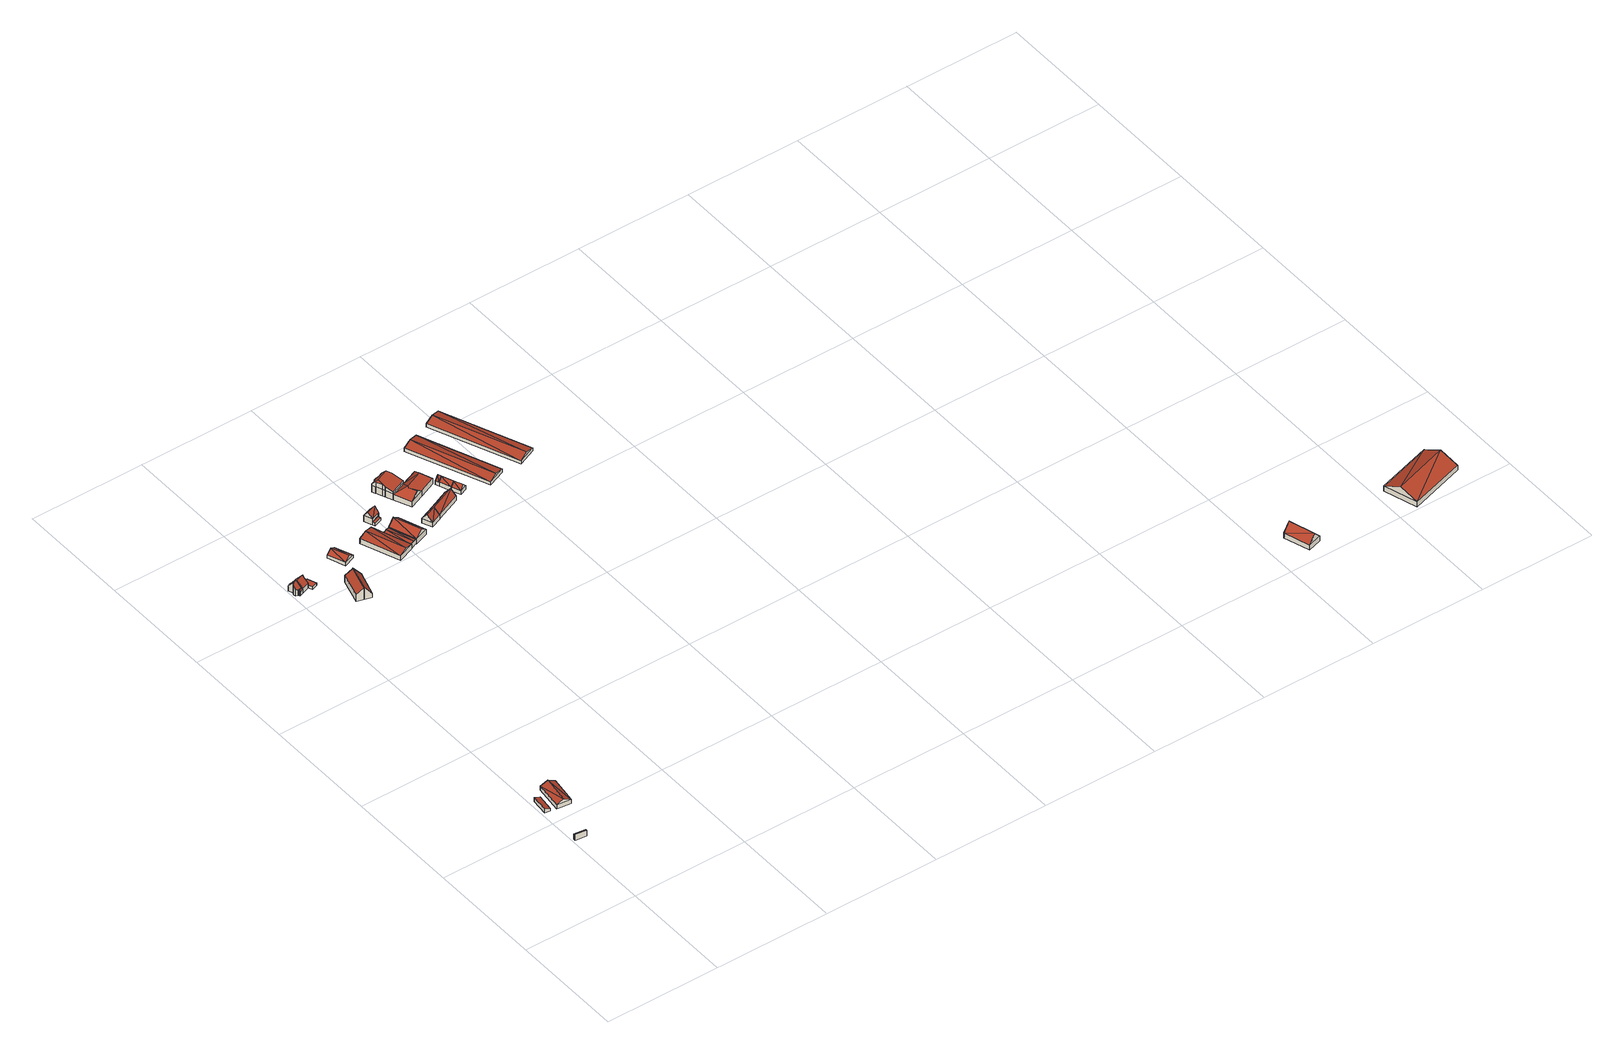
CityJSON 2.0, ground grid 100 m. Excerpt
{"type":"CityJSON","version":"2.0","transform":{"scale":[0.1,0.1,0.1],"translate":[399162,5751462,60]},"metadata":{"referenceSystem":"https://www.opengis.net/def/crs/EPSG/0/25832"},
"CityObjects":{
"building1":{"type":"Building","attributes":{"Gemeindeschluessel":"05515000","Geometrietyp2DReferenz":"3000","function":"51009_1610","roofType":"2100","measuredHeight":5.35},"geometry":[{"type":"Solid","lod":"2","boundaries":[[[[0,1,2,3]],[[4,5,1,0]],[[6,7,5,4]],[[3,2,7,6]],[[4,0,3,6]],[[1,5,7,2]]]],"semantics":{"surfaces":[{"type":"WallSurface"},{"type":"RoofSurface"},{"type":"GroundSurface"}],"values":[[0,0,0,0,1,2]]}}]},
"building2":{"type":"Building","attributes":{"Gemeindeschluessel":"05515000","Geometrietyp2DReferenz":"3000","function":"51009_1610","roofType":"2100","measuredHeight":4.02},"geometry":[{"type":"Solid","lod":"2","boundaries":[[[[8,9,10,11]],[[12,13,9,8]],[[14,15,13,12]],[[11,10,15,14]],[[12,8,11,14]],[[9,13,15,10]]]],"semantics":{"surfaces":[{"type":"WallSurface"},{"type":"RoofSurface"},{"type":"GroundSurface"}],"values":[[0,0,0,0,1,2]]}}]},
"building3":{"type":"Building","attributes":{"Gemeindeschluessel":"05515000","Geometrietyp2DReferenz":"3000","function":"31001_2700","roofType":"3100","measuredHeight":6.87},"geometry":[{"type":"Solid","lod":"2","boundaries":[[[[16,17,18,19]],[[20,21,17,16]],[[22,23,21,20]],[[19,18,23,22]],[[16,24,20]],[[22,25,19]],[[25,24,16]],[[16,19,25]],[[22,20,24]],[[24,25,22]],[[17,21,23,18]]]],"semantics":{"surfaces":[{"type":"WallSurface"},{"type":"RoofSurface"},{"type":"GroundSurface"}],"values":[[0,0,0,0,0,0,1,1,1,1,2]]}}]},
"building4":{"type":"Building","attributes":{"Gemeindeschluessel":"05515000","Geometrietyp2DReferenz":"3000","function":"51009_1610","roofType":"2100","measuredHeight":5.03},"geometry":[{"type":"Solid","lod":"2","boundaries":[[[[26,27,28,29]],[[30,31,27,26]],[[32,33,31,30]],[[29,28,33,32]],[[30,26,29,32]],[[27,31,33,28]]]],"semantics":{"surfaces":[{"type":"WallSurface"},{"type":"RoofSurface"},{"type":"GroundSurface"}],"values":[[0,0,0,0,1,2]]}}]},
"building5":{"type":"Building","attributes":{"Gemeindeschluessel":"05515000","Geometrietyp2DReferenz":"3000","function":"31001_1000"},"address":[{"country":"Germany","locality":"Münster","thoroughfareNumber":"39","thoroughfareName":"Ventrup"}],"children":["building5-1","building5-2"]},
"building5-1":{"type":"BuildingPart","attributes":{"roofType":"3100","measuredHeight":9.72},"parents":["building5"],"geometry":[{"type":"Solid","lod":"2","boundaries":[[[[34,35,36,37]],[[38,39,35,34]],[[40,41,39,38]],[[42,43,41,40]],[[44,45,43,42]],[[46,47,45,44]],[[48,49,47,46]],[[50,51,49,48]],[[52,33,51,50]],[[53,31,33,52]],[[54,31,53]],[[37,36,55,56]],[[53,52,50,48,46,44,57]],[[42,40,38,34,37,56,58,59,57,44]],[[35,39,41,43,45,47,49,51,33,31,60,61,55,36]],[[54,53,57,62]],[[31,54,62,60]],[[62,57,59]],[[55,61,58,56]],[[61,60,62,59,58]]]],"semantics":{"surfaces":[{"type":"WallSurface"},{"type":"RoofSurface"},{"type":"GroundSurface"},{"type":"ClosureSurface"}],"values":[[0,0,0,0,0,0,0,0,0,0,0,0,1,1,2,0,3,0,3,3]]}}]},
"building5-2":{"type":"BuildingPart","attributes":{"roofType":"3100","measuredHeight":9.71},"parents":["building5"],"geometry":[{"type":"Solid","lod":"2","boundaries":[[[[63,64,65,66]],[[67,55,64,63]],[[56,55,67]],[[68,27,31,54]],[[69,28,27,68]],[[70,71,28,69]],[[72,73,71,70]],[[74,75,73,72]],[[76,77,75,74]],[[78,79,77,76]],[[80,81,79,78]],[[82,83,81,80]],[[84,85,83,82]],[[86,87,85,84]],[[88,89,87,86]],[[66,65,89,88]],[[82,80,78,76,74,72,70,69,68,54,62,59,90,84]],[[67,63,66,88,86,84,90]],[[64,55,61,60,31,27,28,71,73,75,77,79,81,83,85,87,89,65]],[[56,67,90,58]],[[55,56,58,61]],[[58,90,59]],[[31,60,62,54]],[[60,61,58,59,62]]]],"semantics":{"surfaces":[{"type":"WallSurface"},{"type":"RoofSurface"},{"type":"GroundSurface"},{"type":"ClosureSurface"}],"values":[[0,0,0,0,0,0,0,0,0,0,0,0,0,0,0,0,1,1,2,0,3,0,3,3]]}}]},
"building6":{"type":"Building","attributes":{"Gemeindeschluessel":"05515000","Geometrietyp2DReferenz":"3000","function":"31001_2460","roofType":"1000","measuredHeight":2.81},"geometry":[{"type":"Solid","lod":"2","boundaries":[[[[91,92,47,93]],[[94,95,92,91]],[[96,97,95,94]],[[98,51,97,96]],[[99,49,51,98]],[[93,47,49,99]],[[98,96,94,91,93,99]],[[92,95,97,51,49,47]]]],"semantics":{"surfaces":[{"type":"WallSurface"},{"type":"RoofSurface"},{"type":"GroundSurface"}],"values":[[0,0,0,0,0,0,1,2]]}}]},
"building7":{"type":"Building","attributes":{"Gemeindeschluessel":"05515000","Geometrietyp2DReferenz":"3000","function":"31001_1000","roofType":"2100","measuredHeight":10.94},"address":[{"country":"Germany","locality":"Münster","thoroughfareNumber":"47b","thoroughfareName":"Ventrup"},{"country":"Germany","locality":"Münster","thoroughfareNumber":"47c","thoroughfareName":"Ventrup"},{"country":"Germany","locality":"Münster","thoroughfareNumber":"47a","thoroughfareName":"Ventrup"}],"geometry":[{"type":"Solid","lod":"2","boundaries":[[[[100,101,102,103]],[[104,105,101,100]],[[106,107,105,104]],[[103,102,107,106]],[[104,100,103,106]],[[101,105,107,102]]]],"semantics":{"surfaces":[{"type":"WallSurface"},{"type":"RoofSurface"},{"type":"GroundSurface"}],"values":[[0,0,0,0,1,2]]}}]},
"building8":{"type":"Building","attributes":{"Gemeindeschluessel":"05515000","Geometrietyp2DReferenz":"3000","function":"31001_2700","roofType":"2100","measuredHeight":11.31},"geometry":[{"type":"Solid","lod":"2","boundaries":[[[[108,105,109,110]],[[111,101,105,108]],[[112,113,101,111]],[[110,109,113,112]],[[111,108,110,112]],[[105,101,113,109]]]],"semantics":{"surfaces":[{"type":"WallSurface"},{"type":"RoofSurface"},{"type":"GroundSurface"}],"values":[[0,0,0,0,1,2]]}}]},
"building9":{"type":"Building","attributes":{"Gemeindeschluessel":"05515000","Geometrietyp2DReferenz":"3000","function":"31001_2460","roofType":"3100","measuredHeight":6.11},"geometry":[{"type":"Solid","lod":"2","boundaries":[[[[114,115,116,117]],[[118,119,115,114]],[[120,121,119,118]],[[117,116,121,120]],[[114,122,118]],[[120,123,117]],[[117,123,122]],[[122,114,117]],[[123,120,118]],[[118,122,123]],[[115,119,121,116]]]],"semantics":{"surfaces":[{"type":"WallSurface"},{"type":"RoofSurface"},{"type":"GroundSurface"}],"values":[[0,0,0,0,0,0,1,1,1,1,2]]}}]},
"building10":{"type":"Building","attributes":{"Gemeindeschluessel":"05515000","Geometrietyp2DReferenz":"3000","function":"31001_2700","roofType":"3100","measuredHeight":6.69},"geometry":[{"type":"Solid","lod":"2","boundaries":[[[[124,125,126,127]],[[128,129,125,124]],[[130,131,129,128]],[[132,133,131,130]],[[134,135,133,132]],[[127,126,135,134]],[[134,136,137]],[[137,127,134]],[[136,132,130,128,124]],[[124,137,136]],[[137,124,127]],[[136,134,132]],[[125,129,131,133,135,126]]]],"semantics":{"surfaces":[{"type":"WallSurface"},{"type":"RoofSurface"},{"type":"GroundSurface"}],"values":[[0,0,0,0,0,0,1,1,1,1,0,0,2]]}}]},
"building11":{"type":"Building","attributes":{"Gemeindeschluessel":"05515000","Geometrietyp2DReferenz":"3000","function":"31001_2700","roofType":"3100","measuredHeight":4.88},"geometry":[{"type":"Solid","lod":"2","boundaries":[[[[138,139,140,141]],[[142,143,139,138]],[[144,145,143,142]],[[141,140,145,144]],[[138,146,142]],[[144,147,141]],[[146,138,141]],[[141,147,146]],[[142,146,147]],[[147,144,142]],[[139,143,145,140]]]],"semantics":{"surfaces":[{"type":"WallSurface"},{"type":"RoofSurface"},{"type":"GroundSurface"}],"values":[[0,0,0,0,0,0,1,1,1,1,2]]}}]},
"building12":{"type":"Building","attributes":{"Gemeindeschluessel":"05515000","Geometrietyp2DReferenz":"3000","function":"51009_1610","roofType":"2100","measuredHeight":3.21},"geometry":[{"type":"Solid","lod":"2","boundaries":[[[[148,149,150,151]],[[152,153,149,148]],[[154,155,153,152]],[[151,150,155,154]],[[152,148,151,154]],[[149,153,155,150]]]],"semantics":{"surfaces":[{"type":"WallSurface"},{"type":"RoofSurface"},{"type":"GroundSurface"}],"values":[[0,0,0,0,1,2]]}}]},
"building13":{"type":"Building","attributes":{"Gemeindeschluessel":"05515000","Geometrietyp2DReferenz":"3000","function":"31001_2700","roofType":"3100","measuredHeight":10.37},"geometry":[{"type":"Solid","lod":"2","boundaries":[[[[156,157,158,159]],[[160,161,157,156]],[[162,163,161,160]],[[164,165,163,162]],[[159,158,165,164]],[[166,167,159]],[[159,164,166]],[[167,166,162]],[[162,160,156,167]],[[166,164,162]],[[167,156,159]],[[157,161,163,165,158]]]],"semantics":{"surfaces":[{"type":"WallSurface"},{"type":"RoofSurface"},{"type":"GroundSurface"}],"values":[[0,0,0,0,0,1,1,1,1,0,0,2]]}}]},
"building14":{"type":"Building","attributes":{"Gemeindeschluessel":"05515000","Geometrietyp2DReferenz":"3000","function":"31001_2700","roofType":"3100","measuredHeight":9.96},"geometry":[{"type":"Solid","lod":"2","boundaries":[[[[168,169,170,171]],[[172,173,169,168]],[[174,140,173,172]],[[171,170,140,174]],[[168,175,172]],[[174,176,171]],[[175,168,171]],[[171,176,175]],[[172,175,176]],[[176,174,172]],[[169,173,140,170]]]],"semantics":{"surfaces":[{"type":"WallSurface"},{"type":"RoofSurface"},{"type":"GroundSurface"}],"values":[[0,0,0,0,0,0,1,1,1,1,2]]}}]},
"building15":{"type":"Building","attributes":{"Gemeindeschluessel":"05515000","Geometrietyp2DReferenz":"3000","function":"31001_2700","roofType":"3100","measuredHeight":9.37},"geometry":[{"type":"Solid","lod":"2","boundaries":[[[[177,178,179,180]],[[181,182,178,177]],[[183,184,182,181]],[[180,179,184,183]],[[177,185,181]],[[183,186,180]],[[186,185,177]],[[177,180,186]],[[185,186,183]],[[183,181,185]],[[178,182,184,179]]]],"semantics":{"surfaces":[{"type":"WallSurface"},{"type":"RoofSurface"},{"type":"GroundSurface"}],"values":[[0,0,0,0,0,0,1,1,1,1,2]]}}]},
"building16":{"type":"Building","attributes":{"name":"Wilhelmer","Gemeindeschluessel":"05515000","Geometrietyp2DReferenz":"3000","function":"31001_1100","roofType":"5000","measuredHeight":12.39},"address":[{"country":"Germany","locality":"Münster","thoroughfareNumber":"41","thoroughfareName":"Ventrup"}],"geometry":[{"type":"Solid","lod":"2","boundaries":[[[[187,188,189,190]],[[191,192,188,187]],[[193,194,192,191]],[[195,196,194,193]],[[197,198,196,195]],[[199,200,198,197]],[[201,202,200,199]],[[203,204,202,201]],[[205,206,204,203]],[[207,208,206,205]],[[209,210,208,207]],[[211,212,210,209]],[[213,214,212,211]],[[215,216,214,213]],[[190,189,216,215]],[[217,218,219,220]],[[221,222,223]],[[224,225,226,227,228,223,222,219,218,229]],[[230,231,203,201,232,233,220,219,222,221]],[[220,233,197,195]],[[233,232,199,197]],[[232,201,199]],[[231,205,203]],[[231,230,207,205]],[[230,221,223,228,209,207]],[[228,227,211,209]],[[227,226,213,211]],[[226,225,215,213]],[[224,229,187,190]],[[229,218,191,187]],[[218,217,193,191]],[[217,220,195,193]],[[225,224,190,215]],[[188,192,194,196,198,200,202,204,206,208,210,212,214,216,189]]]],"semantics":{"surfaces":[{"type":"WallSurface"},{"type":"RoofSurface"},{"type":"GroundSurface"}],"values":[[0,0,0,0,0,0,0,0,0,0,0,0,0,0,0,1,1,1,1,0,0,0,0,0,0,0,0,0,0,0,0,0,0,2]]}}]},
"building17":{"type":"Building","attributes":{"Gemeindeschluessel":"05515000","Geometrietyp2DReferenz":"3000","function":"31001_2700","roofType":"3100","measuredHeight":9.18},"geometry":[{"type":"Solid","lod":"2","boundaries":[[[[234,235,236,183]],[[237,238,235,234]],[[180,239,238,237]],[[183,236,239,180]],[[234,240,237]],[[180,186,183]],[[186,240,234]],[[234,183,186]],[[240,186,180]],[[180,237,240]],[[235,238,239,236]]]],"semantics":{"surfaces":[{"type":"WallSurface"},{"type":"RoofSurface"},{"type":"GroundSurface"}],"values":[[0,0,0,0,0,0,1,1,1,1,2]]}}]},
"building18":{"type":"Building","attributes":{"Gemeindeschluessel":"05515000","Geometrietyp2DReferenz":"3000","function":"31001_2700","roofType":"5000","measuredHeight":10.88},"geometry":[{"type":"Solid","lod":"2","boundaries":[[[[241,242,243,244]],[[245,246,242,241]],[[247,248,246,245]],[[249,250,248,247]],[[251,252,250,249]],[[253,254,252,251]],[[244,243,254,253]],[[255,249,247,256]],[[257,256,247,245,258]],[[245,241,258]],[[258,241,244]],[[257,258,244]],[[244,253,257]],[[256,257,253,251,255]],[[255,251,249]],[[242,246,248,250,252,254,243]]]],"semantics":{"surfaces":[{"type":"WallSurface"},{"type":"RoofSurface"},{"type":"GroundSurface"}],"values":[[0,0,0,0,0,0,0,1,1,1,1,1,1,1,0,2]]}}]},
"building19":{"type":"Building","attributes":{"Gemeindeschluessel":"05515000","Geometrietyp2DReferenz":"3000","function":"31001_2700","roofType":"3100","measuredHeight":7.3},"geometry":[{"type":"Solid","lod":"2","boundaries":[[[[259,260,261,262]],[[263,264,260,259]],[[265,266,264,263]],[[262,261,266,265]],[[259,267,263]],[[265,268,262]],[[262,268,267]],[[267,259,262]],[[268,265,263]],[[263,267,268]],[[260,264,266,261]]]],"semantics":{"surfaces":[{"type":"WallSurface"},{"type":"RoofSurface"},{"type":"GroundSurface"}],"values":[[0,0,0,0,0,0,1,1,1,1,2]]}}]},
"building20":{"type":"Building","attributes":{"Gemeindeschluessel":"05515000","Geometrietyp2DReferenz":"3000","function":"31001_2700","roofType":"3100","measuredHeight":7.3},"geometry":[{"type":"Solid","lod":"2","boundaries":[[[[269,270,266,271]],[[272,273,270,269]],[[274,261,273,272]],[[271,266,261,274]],[[269,275,272]],[[274,268,271]],[[275,269,271]],[[271,268,275]],[[272,275,268]],[[268,274,272]],[[270,273,261,266]]]],"semantics":{"surfaces":[{"type":"WallSurface"},{"type":"RoofSurface"},{"type":"GroundSurface"}],"values":[[0,0,0,0,0,0,1,1,1,1,2]]}}]},
"building21":{"type":"Building","attributes":{"Gemeindeschluessel":"05515000","Geometrietyp2DReferenz":"3000","function":"31001_2700","roofType":"3100","measuredHeight":7.21},"geometry":[{"type":"Solid","lod":"2","boundaries":[[[[276,277,270,269]],[[278,279,277,276]],[[272,273,279,278]],[[269,270,273,272]],[[276,280,278]],[[272,281,269]],[[280,276,269]],[[269,281,280]],[[278,280,281]],[[281,272,278]],[[277,279,273,270]]]],"semantics":{"surfaces":[{"type":"WallSurface"},{"type":"RoofSurface"},{"type":"GroundSurface"}],"values":[[0,0,0,0,0,0,1,1,1,1,2]]}}]},
"building22":{"type":"Building","attributes":{"Gemeindeschluessel":"05515000","Geometrietyp2DReferenz":"3000","function":"31001_2700","roofType":"3100","measuredHeight":5.33},"geometry":[{"type":"Solid","lod":"2","boundaries":[[[[282,283,284,285]],[[286,287,283,282]],[[288,289,287,286]],[[285,284,289,288]],[[282,290,286]],[[288,291,285]],[[290,282,285]],[[285,291,290]],[[286,290,291]],[[291,288,286]],[[283,287,289,284]]]],"semantics":{"surfaces":[{"type":"WallSurface"},{"type":"RoofSurface"},{"type":"GroundSurface"}],"values":[[0,0,0,0,0,0,1,1,1,1,2]]}}]},
"building23":{"type":"Building","attributes":{"Gemeindeschluessel":"05515000","Geometrietyp2DReferenz":"3000","function":"31001_2700","roofType":"3100","measuredHeight":5.25},"geometry":[{"type":"Solid","lod":"2","boundaries":[[[[292,293,294,295]],[[296,297,293,292]],[[298,299,297,296]],[[295,294,299,298]],[[292,300,296]],[[298,301,295]],[[295,301,300]],[[300,292,295]],[[301,298,296]],[[296,300,301]],[[293,297,299,294]]]],"semantics":{"surfaces":[{"type":"WallSurface"},{"type":"RoofSurface"},{"type":"GroundSurface"}],"values":[[0,0,0,0,0,0,1,1,1,1,2]]}}]},
"building24":{"type":"Building","attributes":{"Gemeindeschluessel":"05515000","Geometrietyp2DReferenz":"3000","function":"31001_1000","roofType":"5000","measuredHeight":11.69},"address":[{"country":"Germany","locality":"Münster","thoroughfareNumber":"25","thoroughfareName":"Niederort"}],"geometry":[{"type":"Solid","lod":"2","boundaries":[[[[302,303,304,305]],[[306,307,303,302]],[[308,309,307,306]],[[310,311,309,308]],[[305,304,311,310]],[[308,306,302,312]],[[308,312,313]],[[312,305,313]],[[310,313,305]],[[312,302,305]],[[313,310,308]],[[303,307,309,311,304]]]],"semantics":{"surfaces":[{"type":"WallSurface"},{"type":"RoofSurface"},{"type":"GroundSurface"}],"values":[[0,0,0,0,0,1,1,1,1,0,0,2]]}}]},
"building25":{"type":"Building","attributes":{"Gemeindeschluessel":"05515000","Geometrietyp2DReferenz":"3000","function":"31001_2700","roofType":"3100","measuredHeight":11.57},"geometry":[{"type":"Solid","lod":"2","boundaries":[[[[314,315,316,317]],[[318,319,315,314]],[[320,321,319,318]],[[317,316,321,320]],[[314,322,318]],[[320,323,317]],[[314,317,323]],[[323,322,314]],[[322,323,320]],[[320,318,322]],[[315,319,321,316]]]],"semantics":{"surfaces":[{"type":"WallSurface"},{"type":"RoofSurface"},{"type":"GroundSurface"}],"values":[[0,0,0,0,0,0,1,1,1,1,2]]}}]}
},
"vertices":[
[119,742,63],[119,742,9],[122,762,9],[122,762,57],[22,755,63],[22,755,9],[24,774,57],[24,774,9],
[25,1133,48],[25,1133,8],[74,1126,8],[74,1126,31],[44,1281,48],[44,1281,8],[94,1275,31],[94,1275,8],
[156,1358,46],[156,1358,7],[124,1119,7],[124,1119,46],[280,1342,46],[280,1342,7],[248,1102,46],[248,1102,7],[218,1350,75],[186,1111,75],
[48,4146,63],[48,4146,12],[53,4135,12],[53,4135,48],[76,4157,63],[76,4157,12],[80,4145,48],[80,4145,12],
[76,4263,42],[76,4263,12],[79,4255,12],[79,4255,52],[79,4264,42],[79,4264,12],[81,4260,47],[81,4260,12],[112,4271,47],[112,4271,12],[132,4220,109],[132,4220,12],[134,4213,101],[134,4213,12],[150,4172,52],[150,4172,12],[147,4171,52],[147,4171,12],[80,4145,52],[76,4157,66],[76,4157,57],[45,4242,12],[45,4242,52],[63,4194,109],[60,4201,100],[61,4197,104],[63,4194,12],[60,4201,12],[63,4194,100],
[42,4250,51],[42,4250,12],[39,4249,12],[39,4249,51],[45,4242,61],[48,4146,57],[53,4135,43],[48,4133,43],[48,4133,12],[41,4149,62],[41,4149,12],[36,4147,62],[36,4147,12],[21,4154,75],[21,4154,12],[14,4170,95],[14,4170,12],[21,4186,108],[21,4186,12],[27,4188,108],[27,4188,12],[26,4188,109],[26,4188,12],[10,4232,57],[10,4232,12],[40,4244,57],[40,4244,12],[60,4201,109],
[181,4230,40],[181,4230,12],[134,4213,40],[210,4153,40],[210,4153,12],[161,4134,40],[161,4134,12],[147,4171,40],[150,4172,40],
[460,4045,123],[460,4045,14],[399,4063,14],[399,4063,75],[395,3821,122],[395,3821,14],[335,3838,75],[335,3838,14],
[395,3821,127],[458,3803,14],[458,3803,52],[460,4045,127],[524,4027,52],[524,4027,14],
[455,4351,44],[455,4351,13],[514,4199,13],[514,4199,44],[548,4387,44],[548,4387,13],[607,4236,44],[607,4236,13],[501,4369,74],[560,4218,74],
[888,4389,61],[888,4389,14],[745,4336,14],[745,4336,61],[926,4288,61],[926,4288,14],[1009,4062,61],[1009,4062,14],[1011,4057,61],[1011,4057,14],[867,4004,61],[867,4004,14],[939,4030,81],[817,4362,81],
[1073,4086,56],[1073,4086,15],[989,4311,15],[989,4311,56],[1009,4062,56],[1009,4062,15],[926,4288,56],[926,4288,15],[1041,4074,64],[957,4299,64],
[1018,4448,38],[1018,4448,14],[1011,4469,14],[1011,4469,46],[949,4423,38],[949,4423,14],[941,4444,46],[941,4444,14],
[1022,4473,71],[1022,4473,13],[996,4544,13],[996,4544,71],[1011,4469,71],[1011,4469,13],[941,4444,71],[941,4444,13],[916,4515,71],[916,4515,13],[929,4480,117],[1009,4509,117],
[1193,4125,62],[1193,4125,15],[1109,4355,15],[1109,4355,62],[1074,4081,62],[1074,4081,15],[989,4311,62],[1134,4103,115],[1049,4333,115],
[1278,4160,58],[1278,4160,16],[1371,4199,16],[1371,4199,58],[1243,4246,58],[1243,4246,16],[1335,4284,58],[1335,4284,16],[1261,4203,110],[1353,4242,110],
[1202,4638,77],[1202,4638,15],[1203,4638,15],[1203,4638,77],[1194,4657,77],[1194,4657,15],[1174,4706,77],[1174,4706,15],[1171,4712,77],[1171,4712,15],[1159,4743,77],[1159,4743,15],[1202,4760,77],[1202,4760,15],[1208,4778,77],[1208,4778,15],[1233,4789,77],[1233,4789,15],[1249,4779,77],[1249,4779,15],[1292,4796,77],[1292,4796,15],[1335,4692,77],[1335,4692,15],[1334,4691,77],[1334,4691,15],[1360,4627,77],[1360,4627,15],[1229,4573,77],[1229,4573,15],[1174,4706,125],[1194,4657,125],[1189,4704,139],[1171,4712,125],[1305,4765,125],[1297,4748,139],[1326,4713,125],[1203,4638,118],[1229,4573,96],[1360,4627,96],[1334,4691,118],[1335,4692,118],[1202,4638,118],[1292,4796,92],[1249,4779,92],[1202,4760,92],[1159,4743,92],
[1558,4378,58],[1558,4378,18],[1335,4284,18],[1594,4293,58],[1594,4293,18],[1371,4199,18],[1576,4335,110],
[1509,4687,68],[1509,4687,18],[1360,4627,18],[1360,4627,68],[1568,4542,68],[1568,4542,18],[1418,4481,68],[1418,4481,18],[1419,4479,68],[1419,4479,18],[1289,4426,68],[1289,4426,18],[1229,4573,68],[1229,4573,18],[1354,4452,121],[1327,4519,121],[1331,4530,127],[1487,4594,127],
[1576,4523,56],[1576,4523,19],[1587,4494,19],[1587,4494,56],[1638,4549,56],[1638,4549,19],[1649,4520,56],[1649,4520,19],[1607,4536,92],[1618,4507,92],
[1689,4422,57],[1689,4422,19],[1649,4520,57],[1627,4397,57],[1627,4397,19],[1587,4494,57],[1658,4409,92],
[1720,4346,57],[1720,4346,19],[1659,4320,57],[1659,4320,19],[1689,4333,91],[1658,4409,91],
[2050,4339,49],[2050,4339,18],[1772,5020,18],[1772,5020,49],[1896,4276,49],[1896,4276,18],[1618,4957,49],[1618,4957,18],[1973,4308,71],[1695,4989,71],
[1910,5077,49],[1910,5077,19],[2214,4330,19],[2214,4330,49],[2064,5139,49],[2064,5139,19],[2368,4393,49],[2368,4393,19],[1987,5108,71],[2291,4362,71],
[6297,352,70],[6297,352,24],[6175,315,24],[6175,315,70],[6349,184,70],[6349,184,24],[6365,132,70],[6365,132,24],[6243,94,70],[6243,94,24],[6237,334,141],[6305,113,141],
[7163,8,68],[7163,8,22],[7646,157,22],[7646,157,68],[7075,295,68],[7075,295,22],[7557,444,68],[7557,444,22],[7119,152,138],[7601,301,138]
]}
